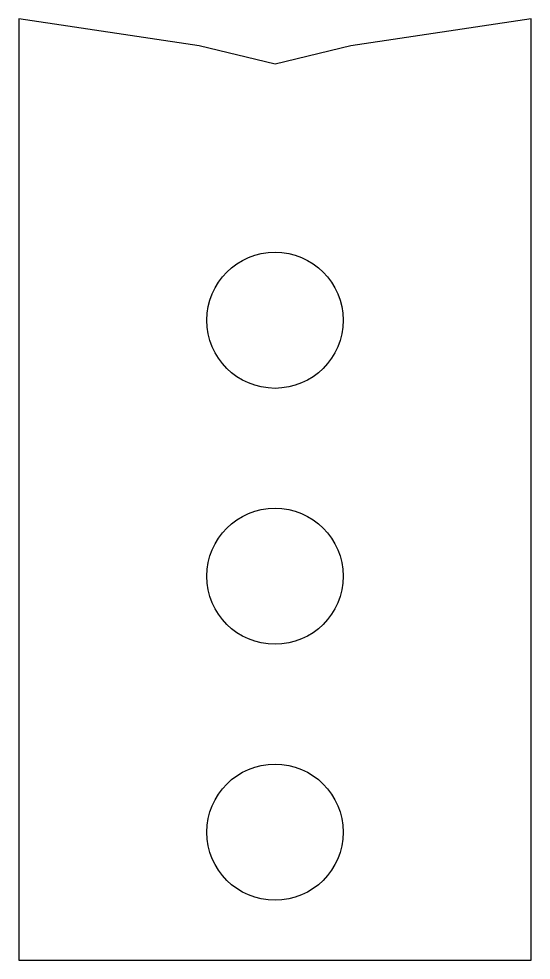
# Model space of a CAD drawing. Header units: inches. Extents: x 0 to 1, y 0 to 1.84.
import ezdxf

# ---------------------------------------------------------------- set-up
doc = ezdxf.new("R2010")
doc.units = ezdxf.units.IN
doc.header["$MEASUREMENT"] = 0

msp = doc.modelspace()

# ---------------------------------------------------------------- linework, layer by layer
msp.add_lwpolyline([(0.5, 1.75), (0.3517, 1.7861), (0, 1.8388), (0, 0), (1, 0), (1, 1.8388), (0.6483, 1.7861)], close=True)
for centre in [(0.5, 1.25), (0.5, 0.75), (0.5, 0.25)]:
    msp.add_circle(centre, 0.133)

doc.saveas('drawing.dxf')
